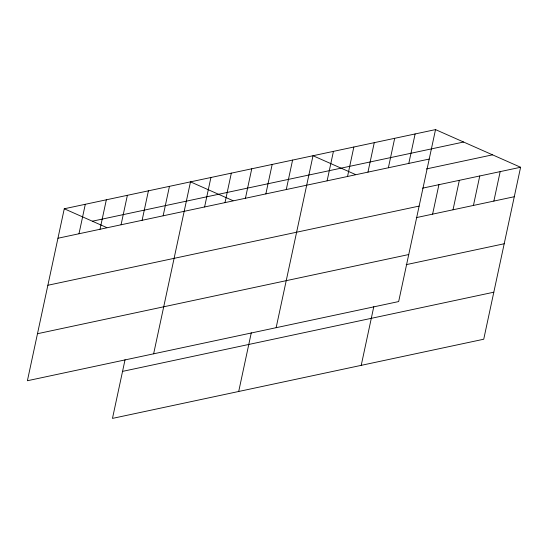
<?xml version="1.0" encoding="UTF-8"?>
<svg xmlns="http://www.w3.org/2000/svg" width="548" height="548" viewBox="0 0 548 548"><rect width="100%" height="100%" fill="white"/><g stroke="black" fill="none" stroke-linecap="round" stroke-linejoin="round"><path stroke-width="0.82" d="M435.53 129.602L64.267 208.774L27.4 380.737L398.663 301.564L435.53 129.602L520.6 167.263L483.733 339.226L112.47 418.398L125.06 359.68M78.987 233.756L85.303 204.288M100.024 229.27L106.339 199.801M121.06 224.783L127.383 195.314M142.103 220.296L148.419 190.827M163.14 215.809L169.455 186.341M153.632 353.816L190.492 181.854L233.03 200.684M204.596 206.966L210.911 177.504M225.016 202.616L231.331 173.147M245.436 198.26L251.751 168.791M265.855 193.903L272.171 164.434M238.702 391.484L251.292 332.759M286.275 189.546L292.591 160.084M276.144 327.69L313.011 155.728L355.549 174.559M327.115 180.84L333.431 151.371M347.535 176.483L353.85 147.015M367.955 172.127L374.27 142.665M388.374 167.777L394.69 138.308M361.221 365.352L373.805 306.633M408.794 163.42L415.11 133.952M432.605 214.145L438.921 184.683M453.025 209.795L459.34 180.326M473.445 205.438L479.76 175.97M493.864 201.082L500.18 171.613M92.338 221.207L463.601 142.028M57.951 238.243L429.214 159.064M426.365 168.942L492.529 154.831M422.59 188.163L520.6 167.263M47.868 285.268L419.131 206.089M416.268 217.631L514.284 196.725M37.483 333.718L408.746 254.539M406.191 264.657L504.201 243.75M122.553 371.38L493.817 292.2M64.267 208.774L106.805 227.605"/></g></svg>
